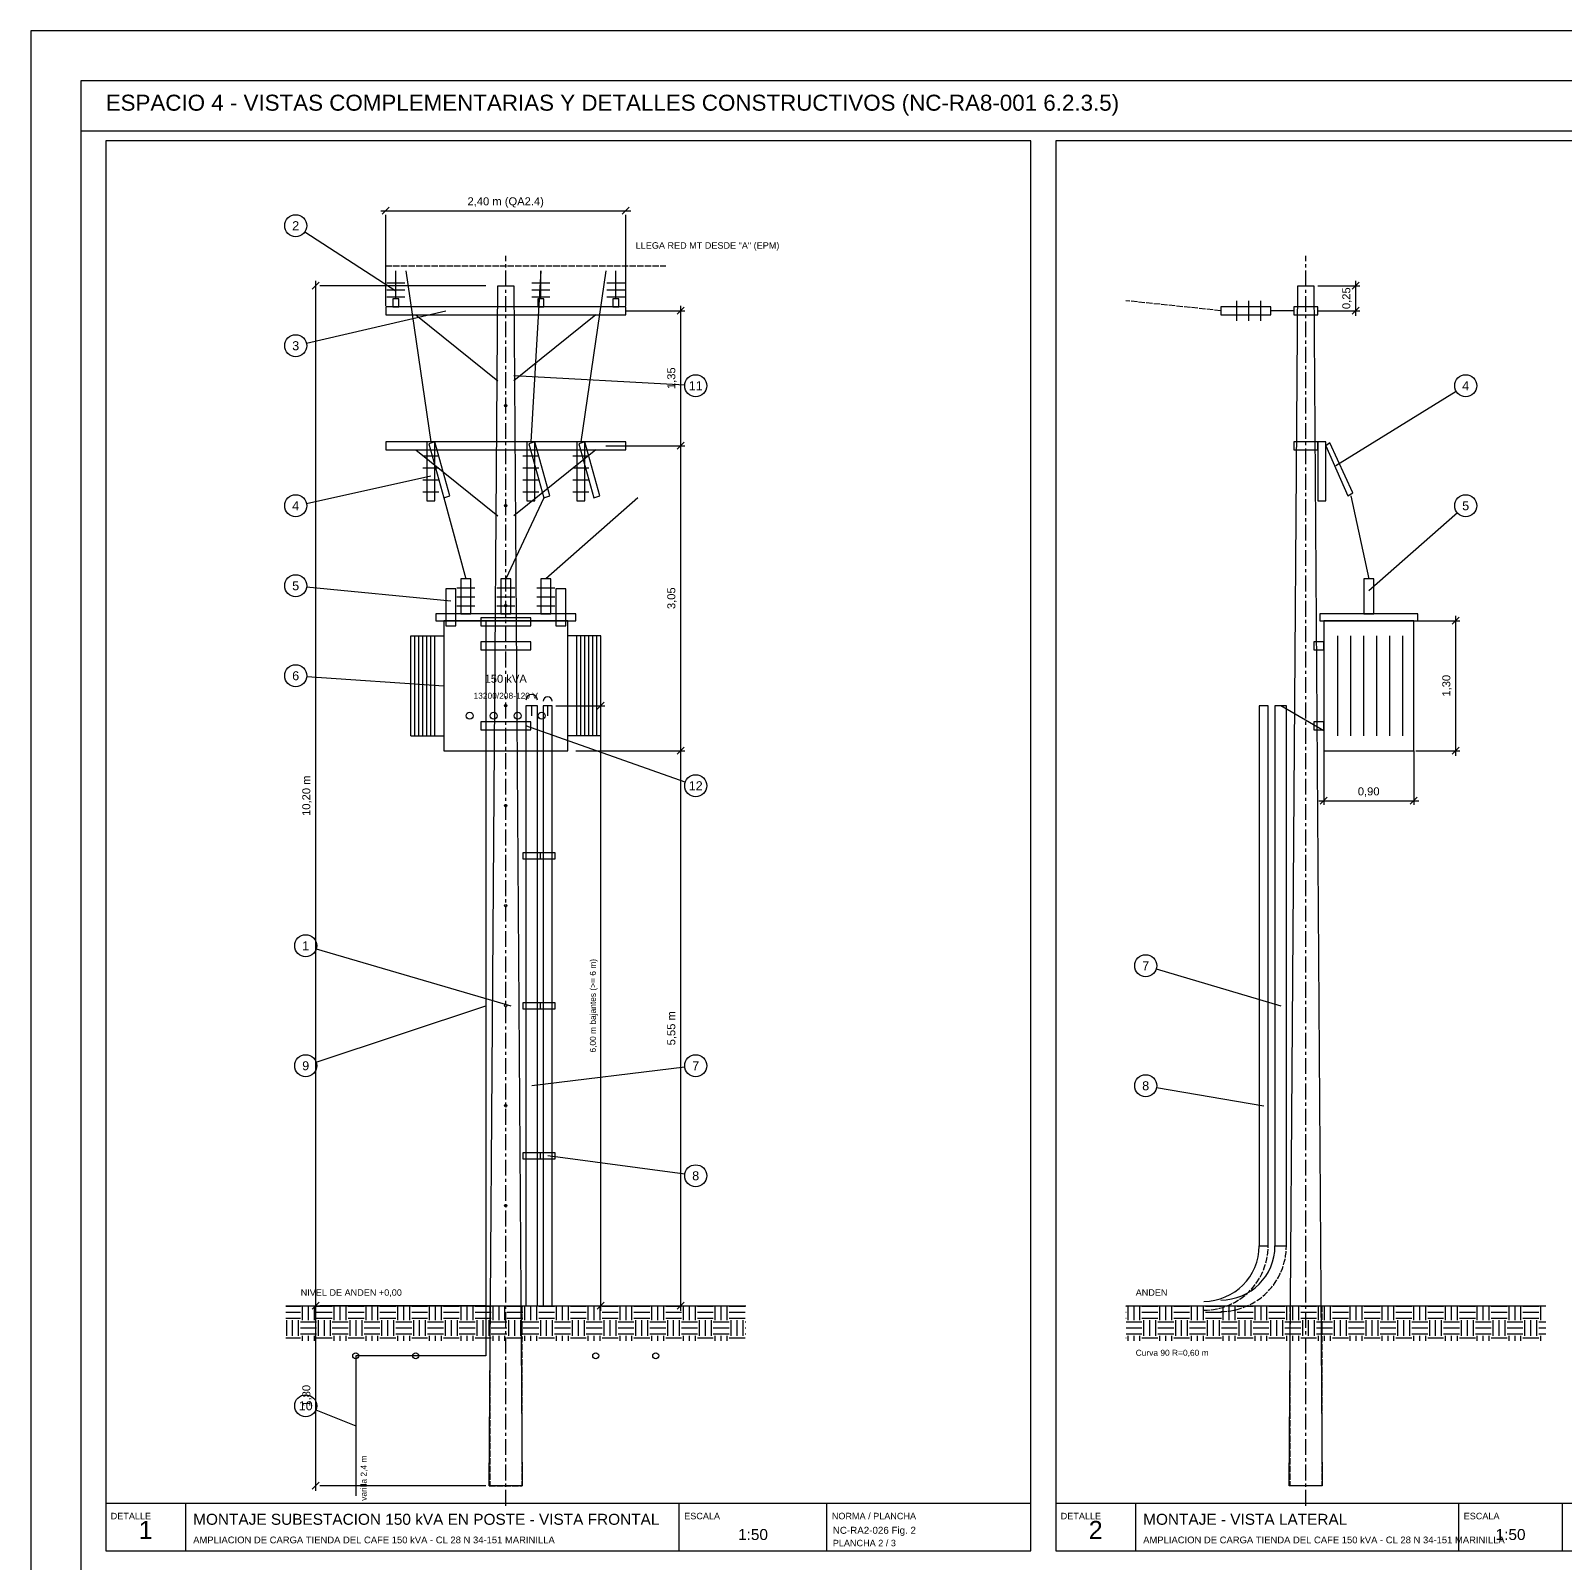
# Paper-space layout 'PLANCHA 2' of a CAD drawing. Header units: metres, sheet in millimetres. Extents: x 0 to 841, y 0 to 594.
# Drawn here: x 0 to 306.9, y 287.5 to 594 of the extents above; entities that cross this region are included whole.
import ezdxf
from ezdxf.enums import TextEntityAlignment as Align

# ---------------------------------------------------------------- set-up
doc = ezdxf.new("R2010")
doc.units = ezdxf.units.M
doc.linetypes.add('CENTER', pattern=[5.08, 3.175, -0.635, 0.635, -0.635])
doc.linetypes.add('DASHED', pattern=[1.524, 1.27, -0.254])
for name, color, linetype in [('COTAS', 7, 'CONTINUOUS'), ('DET_CONTORNO', 7, 'CONTINUOUS'), ('DET_FINO', 7, 'CONTINUOUS'), ('DET_HATCH', 8, 'CONTINUOUS'), ('DET_OCULTO', 8, 'DASHED'), ('EJES', 8, 'CENTER'), ('MARCO', 7, 'CONTINUOUS'), ('MT_EPM', 5, 'DASHED'), ('TEXTO', 7, 'CONTINUOUS'), ('TIERRA', 7, 'CONTINUOUS'), ('TITULOS', 5, 'CONTINUOUS')]:
    doc.layers.add(name, color=color, linetype=linetype)
doc.styles.add('ARIAL', font='arial.ttf')

psp = doc.layouts.new('PLANCHA 2')

# ---------------------------------------------------------------- hatches: boundary and pattern name
at = {"layer": 'DET_HATCH'}
h = psp.add_hatch(dxfattribs=at)
h.set_pattern_fill('EARTH', scale=0.5)
h.paths.add_polyline_path([(51, 339), (143, 339), (143, 332), (51, 332)])
h = psp.add_hatch(dxfattribs=at)
h.set_pattern_fill('EARTH', scale=0.5)
h.paths.add_polyline_path([(219, 339), (303, 339), (303, 332), (219, 332)])

# ---------------------------------------------------------------- linework, layer by layer
at = {"layer": 'COTAS'}
for p, q in [((70.3, 557.3), (71.7, 558.7)), ((118.3, 557.3), (119.7, 558.7)), ((70, 558), (120, 558)), ((71, 539), (71, 557.2)), ((119, 539), (119, 557.2)), ((54.845, 553.801), (73, 542)), ((56.3, 542.3), (57.7, 543.7)), ((57, 338), (57, 544)), ((264.3, 542.3), (265.7, 543.7)), ((265, 537), (265, 544)), ((91, 543), (57.8, 543)), ((257.4, 543), (265.8, 543)), ((55.142, 531.5), (83, 538)), ((119, 538), (130.8, 538)), ((129.3, 537.3), (130.7, 538.7)), ((130, 510), (130, 539)), ((257.4, 538), (265.8, 538)), ((264.3, 537.3), (265.7, 538.7)), ((130.803, 523.121), (96.6, 525)), ((285.126, 521.847), (261, 507)), ((115, 511), (130.8, 511)), ((119, 511), (130.8, 511)), ((129.3, 510.3), (130.7, 511.7)), ((129.3, 510.3), (130.7, 511.7)), ((130, 449), (130, 512)), ((55.148, 499.477), (80, 505)), ((285.345, 497.55), (267.6, 482)), ((55.19, 482.788), (84, 480)), ((277, 476), (285.8, 476)), ((284.3, 475.3), (285.7, 476.7)), ((285, 449), (285, 477)), ((55.195, 464.852), (82.6, 463)), ((105, 459), (114.8, 459)), ((113.3, 458.3), (114.7, 459.7)), ((114, 338), (114, 460)), ((130.925, 443.732), (99, 455)), ((109, 450), (130.8, 450)), ((115, 450), (130.8, 450)), ((129.3, 449.3), (130.7, 450.7)), ((129.3, 449.3), (130.7, 450.7)), ((130, 338), (130, 451)), ((258.6, 450), (258.6, 439.2)), ((276.6, 450), (276.6, 439.2)), ((277, 450), (285.8, 450)), ((284.3, 449.3), (285.7, 450.7)), ((257.6, 440), (277.6, 440)), ((257.9, 439.3), (259.3, 440.7)), ((275.9, 439.3), (277.3, 440.7)), ((57.111, 410.382), (96, 399)), ((225.109, 406.375), (250, 399)), ((57.087, 387.696), (91, 399)), ((130.816, 386.734), (100.2, 383)), ((225.169, 382.632), (246.6, 379)), ((130.82, 365.295), (103.4, 369)), ((56.3, 338.3), (57.7, 339.7)), ((56.3, 338.3), (57.7, 339.7)), ((57, 302), (57, 340)), ((91, 339), (57.8, 339)), ((91, 339), (57.8, 339)), ((105, 339), (114.8, 339)), ((109, 339), (130.8, 339)), ((113.3, 338.3), (114.7, 339.7)), ((129.3, 338.3), (130.7, 339.7)), ((57.043, 318.183), (65, 315)), ((56.3, 302.3), (57.7, 303.7)), ((91, 303), (57.8, 303))]:
    psp.add_line(p, q, dxfattribs=at)
for centre in [(53, 555), (53, 531), (133, 523), (287, 523), (53, 499), (287, 499), (53, 483), (53, 465), (133, 443), (55, 411), (223, 407), (55, 387), (133, 387), (223, 383), (133, 365), (55, 319)]:
    psp.add_circle(centre, 2.2, dxfattribs=at)
at = {"layer": 'DET_CONTORNO'}
for p, q in [((241.2, 536), (241.2, 540)), ((243.6, 536), (243.6, 540)), ((246, 536), (246, 540)), ((51, 339), (143, 339)), ((219, 339), (303, 339))]:
    psp.add_line(p, q, dxfattribs=at)
for points in [[(71.2, 543.6), (74.8, 543.6)], [(100.2, 543.6), (103.8, 543.6)], [(115.2, 543.6), (118.8, 543.6)], [(71.2, 542.2), (74.8, 542.2)], [(71.2, 540.8), (74.8, 540.8)], [(100.2, 542.2), (103.8, 542.2)], [(100.2, 540.8), (103.8, 540.8)], [(115.2, 542.2), (118.8, 542.2)], [(115.2, 540.8), (118.8, 540.8)]]:
    psp.add_lwpolyline(points, dxfattribs=at)
for points in [[(91.7, 303), (93.4, 543), (96.6, 543), (98.3, 303)], [(251.7, 303), (253.4, 543), (256.6, 543), (258.3, 303)], [(71, 537.2), (119, 537.2), (119, 538.8), (71, 538.8)], [(252.6, 537.2), (257.4, 537.2), (257.4, 538.8), (252.6, 538.8)], [(71, 510.2), (119, 510.2), (119, 511.8), (71, 511.8)], [(79.6, 511.4), (82.6, 500.6), (83.8, 501), (80.8, 511.8)], [(99.6, 511.4), (102.6, 500.6), (103.8, 501), (100.8, 511.8)], [(109.6, 511.4), (112.6, 500.6), (113.8, 501), (110.8, 511.8)], [(252.6, 510.2), (257.4, 510.2), (257.4, 511.8), (252.6, 511.8)], [(259, 511), (263.4, 501), (264.4, 501.6), (259.8, 511.6)], [(86, 477.4), (88, 477.4), (88, 484.4), (86, 484.4)], [(94, 477.4), (96, 477.4), (96, 484.4), (94, 484.4)], [(102, 477.4), (104, 477.4), (104, 484.4), (102, 484.4)], [(266.6, 477.4), (268.6, 477.4), (268.6, 484.4), (266.6, 484.4)], [(81, 476), (109, 476), (109, 477.4), (81, 477.4)], [(82.6, 450), (107.4, 450), (107.4, 476), (82.6, 476)], [(257.8, 476), (277.4, 476), (277.4, 477.4), (257.8, 477.4)], [(258.6, 450), (276.6, 450), (276.6, 476), (258.6, 476)], [(99.06, 339), (101.34, 339), (101.34, 459), (99.06, 459)], [(102.51, 339), (104.29, 339), (104.29, 459), (102.51, 459)], [(245.71, 351), (247.49, 351), (247.49, 459), (245.71, 459)], [(248.86, 351), (251.14, 351), (251.14, 459), (248.86, 459)]]:
    psp.add_lwpolyline(points, close=True, dxfattribs=at)
for centre in [(87.8, 457), (92.6, 457), (97.4, 457), (102.2, 457)]:
    psp.add_circle(centre, 0.7, dxfattribs=at)
for centre, radius, start, end in [((100.2, 460.14), 1.14, 0, 180), ((103.4, 459.89), 0.89, 0, 180), ((234.6, 351), 11.11, 270, 360), ((238, 351), 10.86, 270, 360)]:
    psp.add_arc(centre, radius, start, end, dxfattribs=at)
at = {"layer": 'DET_FINO'}
for p, q in [((73, 540.4), (73, 546)), ((75, 546), (80, 511.8)), ((102, 546), (100, 511.8)), ((102, 540.4), (102, 546)), ((115, 546), (110, 511.8)), ((117, 540.4), (117, 546)), ((77, 537.2), (93.4, 524)), ((113, 537.2), (96.6, 524)), ((252.6, 538), (248, 538)), ((77, 510.2), (93.4, 497)), ((113, 510.2), (96.6, 497)), ((78.4, 509), (81.6, 509)), ((78.4, 506.6), (81.6, 506.6)), ((98.4, 509), (101.6, 509)), ((98.4, 506.6), (101.6, 506.6)), ((108.4, 509), (111.6, 509)), ((108.4, 506.6), (111.6, 506.6)), ((78.4, 504.2), (81.6, 504.2)), ((98.4, 504.2), (101.6, 504.2)), ((108.4, 504.2), (111.6, 504.2)), ((78.4, 501.8), (81.6, 501.8)), ((82.6, 500.6), (87, 484.4)), ((102.6, 500.6), (95, 484.4)), ((98.4, 501.8), (101.6, 501.8)), ((121.4, 500.6), (103, 484.4)), ((108.4, 501.8), (111.6, 501.8)), ((264, 501), (267.6, 484.4)), ((85.2, 482.6), (88.8, 482.6)), ((93.2, 482.6), (96.8, 482.6)), ((101.2, 482.6), (104.8, 482.6)), ((85.2, 480.8), (88.8, 480.8)), ((85.2, 479), (88.8, 479)), ((93.2, 480.8), (96.8, 480.8)), ((93.2, 479), (96.8, 479)), ((101.2, 480.8), (104.8, 480.8)), ((101.2, 479), (104.8, 479)), ((76, 453), (76, 473)), ((76, 473), (82.6, 473)), ((76.8, 453), (76.8, 473)), ((77.6, 453), (77.6, 473)), ((78.4, 453), (78.4, 473)), ((79.2, 453), (79.2, 473)), ((80, 453), (80, 473)), ((80.8, 453), (80.8, 473)), ((114, 473), (107.4, 473)), ((109.2, 453), (109.2, 473)), ((110, 453), (110, 473)), ((110.8, 453), (110.8, 473)), ((111.6, 453), (111.6, 473)), ((112.4, 453), (112.4, 473)), ((113.2, 453), (113.2, 473)), ((114, 453), (114, 473)), ((261.4, 453), (261.4, 473)), ((264, 453), (264, 473)), ((266.6, 453), (266.6, 473)), ((269.2, 453), (269.2, 473)), ((271.8, 453), (271.8, 473)), ((274.4, 453), (274.4, 473)), ((100.2, 457), (100.2, 459)), ((103.4, 457), (103.4, 459)), ((258.6, 454), (250, 459)), ((76, 453), (82.6, 453)), ((114, 453), (107.4, 453))]:
    psp.add_line(p, q, dxfattribs=at)
for points in [[(72.4, 538.8), (73.6, 538.8), (73.6, 540.4), (72.4, 540.4)], [(101.4, 538.8), (102.6, 538.8), (102.6, 540.4), (101.4, 540.4)], [(116.4, 538.8), (117.6, 538.8), (117.6, 540.4), (116.4, 540.4)], [(238, 537.2), (248, 537.2), (248, 538.8), (238, 538.8)], [(79.2, 500), (80.8, 500), (80.8, 511.8), (79.2, 511.8)], [(99.2, 500), (100.8, 500), (100.8, 511.8), (99.2, 511.8)], [(109.2, 500), (110.8, 500), (110.8, 511.8), (109.2, 511.8)], [(257.4, 500), (259, 500), (259, 511.8), (257.4, 511.8)], [(83, 475), (85, 475), (85, 482.4), (83, 482.4)], [(105, 475), (107, 475), (107, 482.4), (105, 482.4)], [(90, 475), (100, 475), (100, 476.6), (90, 476.6)], [(90, 470.2), (100, 470.2), (100, 471.8), (90, 471.8)], [(256.6, 470.2), (258.6, 470.2), (258.6, 471.8), (256.6, 471.8)], [(90, 454.2), (100, 454.2), (100, 455.8), (90, 455.8)], [(256.6, 454.2), (258.6, 454.2), (258.6, 455.8), (256.6, 455.8)], [(98.46, 428.4), (101.94, 428.4), (101.94, 429.6), (98.46, 429.6)], [(101.91, 428.4), (104.89, 428.4), (104.89, 429.6), (101.91, 429.6)], [(98.46, 398.4), (101.94, 398.4), (101.94, 399.6), (98.46, 399.6)], [(101.91, 398.4), (104.89, 398.4), (104.89, 399.6), (101.91, 399.6)], [(98.46, 368.4), (101.94, 368.4), (101.94, 369.6), (98.46, 369.6)], [(101.91, 368.4), (104.89, 368.4), (104.89, 369.6), (101.91, 369.6)]]:
    psp.add_lwpolyline(points, close=True, dxfattribs=at)
for centre in [(95, 519), (95, 499), (95, 479), (95, 459), (95, 439), (95, 419), (95, 399), (95, 379), (95, 359)]:
    psp.add_circle(centre, 0.25, dxfattribs=at)
at = {"layer": 'DET_OCULTO'}
for p, q in [((91.8, 339), (91.8, 303)), ((98.2, 339), (98.2, 303)), ((251.8, 339), (251.8, 303)), ((258.2, 339), (258.2, 303))]:
    psp.add_line(p, q, dxfattribs=at)
psp.add_lwpolyline([(91.7, 303), (98.3, 303)], dxfattribs=at)
for centre, radius in [((234.6, 351), 12.89), ((238, 351), 13.14)]:
    psp.add_arc(centre, radius, 270, 360, dxfattribs=at)
at = {"layer": 'EJES'}
for p, q in [((95, 299), (95, 549)), ((255, 299), (255, 549))]:
    psp.add_line(p, q, dxfattribs=at)
at = {"layer": 'MARCO'}
for p, q in [((10, 574), (831, 574)), ((15, 299.5), (200, 299.5)), ((31, 290), (31, 299.5)), ((129.7, 290), (129.7, 299.5)), ((159.226, 290), (159.226, 299.5)), ((205, 299.5), (335, 299.5)), ((221, 290), (221, 299.5)), ((285.6, 290), (285.6, 299.5)), ((306.348, 290), (306.348, 299.5))]:
    psp.add_line(p, q, dxfattribs=at)
for points in [[(0, 0), (841, 0), (841, 594), (0, 594)], [(10, 10), (831, 10), (831, 584), (10, 584)], [(15, 290), (200, 290), (200, 572), (15, 572)], [(205, 290), (335, 290), (335, 572), (205, 572)]]:
    psp.add_lwpolyline(points, close=True, dxfattribs=at)
at = {"layer": 'MT_EPM'}
for p, q in [((71, 547), (127, 547)), ((238, 538), (219, 540))]:
    psp.add_line(p, q, dxfattribs=at)
at = {"layer": 'TIERRA'}
for p, q in [((91, 476), (91, 329)), ((91, 329), (65, 329)), ((65, 329), (65, 301)), ((77, 329), (77, 329))]:
    psp.add_line(p, q, dxfattribs=at)
for centre in [(65, 329), (77, 329), (113, 329), (125, 329)]:
    psp.add_circle(centre, 0.6, dxfattribs=at)

# ---------------------------------------------------------------- texts
at = {"layer": 'COTAS', "style": 'ARIAL'}
for s, p in [('2,40 m (QA2.4)', (95, 558.6)), ('0,90', (267.6, 440.6))]:
    psp.add_text(s, height=1.6, dxfattribs=at).set_placement(p, align=Align.BOTTOM_CENTER)
for s, height, p in [('0,25', 1.6, (264.4, 540.5)), ('1,35', 1.6, (129.4, 524.5)), ('3,05', 1.6, (129.4, 480.5)), ('1,30', 1.6, (284.4, 463)), ('10,20 m', 1.6, (56.4, 441)), ('6,00 m bajantes (>= 6 m)', 1.2, (113.4, 399)), ('5,55 m', 1.6, (129.4, 394.5)), ('1,80', 1.6, (56.4, 321))]:
    psp.add_text(s, height=height, rotation=90, dxfattribs=at).set_placement(p, align=Align.BOTTOM_CENTER)
at = {"layer": 'TEXTO', "style": 'ARIAL'}
for s, height, p in [('2', 1.8, (53, 555)), ('3', 1.8, (53, 531)), ('11', 1.8, (133, 523)), ('4', 1.8, (287, 523)), ('4', 1.8, (53, 499)), ('5', 1.8, (287, 499)), ('5', 1.8, (53, 483)), ('6', 1.8, (53, 465)), ('150 kVA', 1.6, (95, 464.4)), ('13200/208-120 V', 1.2, (95, 461)), ('12', 1.8, (133, 443)), ('1', 1.8, (55, 411)), ('7', 1.8, (223, 407)), ('9', 1.8, (55, 387)), ('7', 1.8, (133, 387)), ('8', 1.8, (223, 383)), ('8', 1.8, (133, 365)), ('10', 1.8, (55, 319))]:
    psp.add_text(s, height=height, dxfattribs=at).set_placement(p, align=Align.MIDDLE_CENTER)
for s, height, p in [('LLEGA RED MT DESDE "A" (EPM)', 1.3, (121, 550.4)), ('NIVEL DE ANDEN +0,00', 1.3, (54, 341)), ('ANDEN', 1.3, (221, 341)), ('Curva 90 R=0,60 m', 1.2, (221, 329)), ('NC-RA2-026 Fig. 2', 1.4, (160.426, 293.4)), ('AMPLIACION DE CARGA TIENDA DEL CAFE 150 kVA - CL 28 N 34-151 MARINILLA', 1.35, (32.5, 291.5)), ('PLANCHA 2 / 3', 1.3, (160.426, 290.9)), ('AMPLIACION DE CARGA TIENDA DEL CAFE 150 kVA - CL 28 N 34-151 MARINILLA', 1.35, (222.5, 291.5))]:
    psp.add_text(s, height=height, dxfattribs=at).set_placement(p)
psp.add_text('varilla 2,4 m', height=1.2, rotation=90, dxfattribs=at).set_placement((66, 300), align=Align.TOP_LEFT)
for p in [(144.463, 291.5), (295.974, 291.5)]:
    psp.add_text('1:50', height=2.2, dxfattribs=at).set_placement(p, align=Align.BOTTOM_CENTER)
at = {"layer": 'TITULOS', "style": 'ARIAL'}
for s, height, p in [('ESPACIO 4 - VISTAS COMPLEMENTARIAS Y DETALLES CONSTRUCTIVOS (NC-RA8-001 6.2.3.5)', 3.2, (15, 578)), ('DETALLE', 1.3, (16, 296.3)), ('MONTAJE SUBESTACION 150 kVA EN POSTE - VISTA FRONTAL', 2.2, (32.5, 295.2)), ('ESCALA', 1.3, (130.7, 296.3)), ('NORMA / PLANCHA', 1.3, (160.226, 296.3)), ('DETALLE', 1.3, (206, 296.3)), ('MONTAJE - VISTA LATERAL', 2.2, (222.5, 295.2)), ('ESCALA', 1.3, (286.6, 296.3))]:
    psp.add_text(s, height=height, dxfattribs=at).set_placement(p)
for s, p in [('1', (23, 291.3)), ('2', (213, 291.3))]:
    psp.add_text(s, height=3.6, dxfattribs=at).set_placement(p, align=Align.BOTTOM_CENTER)

doc.saveas('drawing.dxf')
